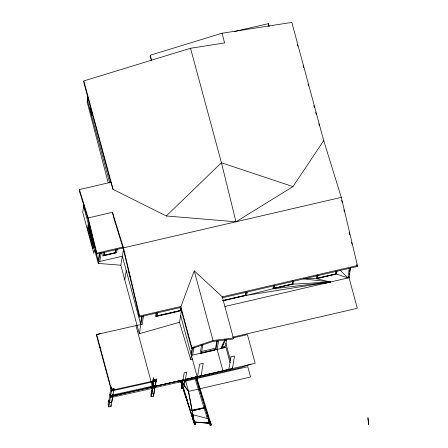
<?xml version="1.0" encoding="UTF-8"?>
<svg xmlns="http://www.w3.org/2000/svg" width="448" height="448" viewBox="0 0 448 448"><rect width="100%" height="100%" fill="white"/><g stroke="black" fill="none" stroke-linecap="round" stroke-linejoin="round"><path stroke-width="0.67" d="M305.967 278.275L316.417 278.723L336.493 274.07L347.956 277.956L349.244 268.274M153.966 393.445L151.67 393.977L153.989 379.73L153.434 377.849L152.09 385.375L152.46 386.63M224.986 306.466L349.048 277.704L350.476 267.775M151.334 60.71L150.119 56.202L150.287 55.216L221.995 33.247L224.616 42.958L190.54 48.255L83.826 80.942L83.664 81.928L110.818 182.61L110.874 182.274L79.402 189.571L79.234 190.557L88.015 218.921L96.667 254.134L123.105 248.002M87.976 96.908L87.13 101.914L108.198 182.795M87.741 101.399L88.301 98.106M90.401 106.366L90.054 108.41L91.952 115.455L92.417 112.728M90.317 108.965L90.67 106.456M91.778 114.38L92.07 112.65M92.12 112.806L91.812 114.598L90.261 108.847M83.978 204.557L82.69 212.173L93.806 253.383L94.478 249.413L98.258 263.413L120.831 265.216L139.311 333.721L179.486 322.274L181.675 309.338M83.972 207.715L84.302 205.755M87.578 228.133L88.284 223.972L93.895 244.787L93.195 248.948L87.578 228.133L88.491 227.92L88.894 225.546M89.191 226.156L88.788 228.536L93.912 247.531M89.326 225.96L88.861 228.693L93.862 247.218M96.667 254.134L96.835 253.148L88.183 217.935L79.402 189.571M98.218 260.534L99.434 253.338M98.258 263.413L100.089 252.571M99.792 261.442L101.259 252.767M103.303 252.722L102.754 255.976L116.637 252.756L117.298 248.847M104.406 252.151L103.858 255.41L115.646 252.678L116.194 249.418M104.67 252.09L104.132 255.265L115.399 252.655L115.931 249.48M120.831 265.216L123.57 249.015M124.757 279.77L126.28 270.771M108.158 404.729L111.199 386.736L111.804 388.959L108.763 406.913L111.037 406.398L114.083 388.455L111.804 388.959M180.6 307.468L191.705 348.628L212.856 341.482L233.218 339.002L233.386 338.016L222.281 296.856L194.23 270.838L180.6 307.468L139.418 317.016L139.586 316.03L123.463 247.873L112.454 212.307L88.183 217.935M140.51 323.523L141.725 316.327M139.311 333.721L142.246 316.361M143.562 315.683L142.083 324.43L140.829 324.722L122.349 256.211L98.543 261.733L83.647 206.517M156.234 312.749L155.579 316.635L181.457 310.632M157.276 312.189L156.61 316.103L180.527 310.554L180.964 307.95M157.517 312.771L156.985 315.907L180.191 310.531L180.723 307.39M150.83 387.447L150.982 386.534M152.062 388.192L150.836 395.433L151.2 396.777L153.49 396.245L154.924 387.783L152.449 388.354M152.337 385.756L153.434 377.849L153.927 379.68L151.178 396.693M151.2 396.777L152.852 386.999M153.429 396.273L156.33 379.126L156.223 381.091M182.14 385.062L181.574 388.399L182.784 388.069M182.476 383.057L184.234 372.652L186.642 372.098L184.33 385.767M191.705 348.628L191.867 347.642L180.768 306.482L139.586 316.03M191.072 354.189L192.091 348.186M192.724 359.072L190.697 359.542L192.618 348.186M192.646 355.102L193.978 347.239M194.197 378.403L194.37 377.373L201.118 375.805L203.23 363.306L199.634 364.134L197.529 376.617M201.645 344.87L200.178 353.528L214.402 350.23M196.98 378.969L197.366 376.678M202.798 344.915L201.471 352.766L215.925 349.412L217.364 340.911M200.138 377.02L200.312 375.995M194.393 422.15L209.916 423.209L194.393 422.15L188.507 391.412L185.724 381.091L195.227 378.89M268.313 24.438L268.447 23.638L234.142 31.595M215.925 349.412L215.6 348.214L216.815 341.023M217.112 349.602L218.574 340.945M207.385 418.751L194.925 378.235L195.714 377.059L210.532 424.654L210.414 425.354L211.126 425.382L211.243 424.693L196.442 376.891L195.658 378.067M226.705 339.522L225.574 346.192L221.519 348.404L223.625 343.218M245.958 292.124L245.42 295.31L223.003 300.507M246.249 292.051L245.694 295.316L222.695 300.647M247.167 292.152L246.63 295.333L223.026 300.81M273.51 285.611L272.972 288.798L246.63 295.333L330.478 282.01L316.417 278.723L316.954 275.537M274.198 285.768L273.756 288.378L292.348 284.071L292.897 280.801M274.422 285.706L273.991 288.254L292.141 284.049L292.678 280.862M303.727 278.891L330.478 282.01L272.972 288.798L293.048 284.144L293.586 280.958M317.755 275.038L317.201 278.309L335.793 273.997L336.235 271.382M317.974 274.999L317.436 278.186L335.586 273.974L336.017 271.426M336.493 274.07L337.03 270.883M349.222 274.478L349.451 273.146M349.675 271.813L350.353 267.809M357.409 265.524L222.281 296.856L222.118 297.842L357.241 266.51L357.409 265.524L341.292 197.372L323.708 140.594L291.827 22.4L221.995 33.247M108.847 400.646L109.446 402.87L111.731 402.293L112.823 395.892L120.305 394.195M154.739 385.196L155.086 386.478L156.61 379.058L153.927 379.68M208.572 421.546L209.076 419.966M209.026 421.053L210.532 424.654L210.151 425.6L208.695 422.66M182.605 385.986L181.574 388.399L181.25 380.414L110.544 396.396L109.95 394.122M183.12 384.782L185.399 379.45L255.158 363.278L247.425 334.611L233.257 337.898M220.892 348.55L224.801 339.674M221.519 348.404L225.646 339.842M196.442 376.891L196.045 377.602L209.502 421.512L211.243 424.693L210.532 424.654M110.874 182.274L113.092 189.426L166.281 215.975L235.978 221.788L292.986 186.598L323.708 140.594M180.695 380.302L179.071 381.926M166.281 215.975L221.43 162.77L190.54 48.255M192.242 410.945L204.428 407.893L191.307 410.547L203.857 407.618M191.867 347.642L213.024 340.497L233.386 338.016M250.964 364.252L239.669 367.819L181.289 381.41M194.925 378.235L195.978 377.922M325.052 283.36L330.478 282.01L293.048 284.144M155.282 385.538L112.297 395.08M96.835 253.148L123.278 247.016M123.463 247.873L341.292 197.372M232.562 337.193L357.297 308.274L348.701 276.41M201.146 351.568L215.6 348.214M191.397 355.387L225.943 347.379L230.087 362.757M153.703 381.002L156.335 380.402M153.591 381.679L156.195 381.086M152.846 387.044L110.544 396.396L113.198 395.78M201.23 375.838L229.006 369.398M152.499 388.114L181.63 381.623L188.507 391.412L192.198 411.701M196.582 378.577L247.783 366.705L250.566 377.026L199.948 388.758M111.731 402.293L109.458 402.819L108.842 400.534M198.604 389.071L188.507 391.412L183.137 384.227M110.83 388.483L96.292 334.6L142.117 324.218M110.555 396.34L124.852 393.098M152.723 386.792L183.411 379.82M184.778 379.512L201.118 375.805M146.832 388.186L148.193 387.878M150.914 387.262L152.275 386.954M154.997 386.338L183.562 379.865M184.923 379.557L197.17 376.785L180.634 315.493M156.106 380.447L111.574 390.309L113.854 389.805M111.457 390.986L155.994 381.125M96.292 334.6L100.234 333.732M111.726 389.413L114.005 388.909M111.468 390.942L113.747 390.438M110.544 396.396L112.823 395.892M110.326 397.667L152.628 388.315M191.957 410.614L203.358 408.369M210.062 423.147L194.438 421.91L193.581 419.434M194.74 422.867L194.398 422.845L194.438 421.91L191.587 413.286M193.166 414.82L208.13 418.701L209.574 422.878M292.986 186.598L221.43 162.77L235.978 221.788M340.043 270.138L347.956 277.956M181.899 382.564L181.07 381.461L183.921 390.079M211.126 425.382L209.373 421.372L209.496 420.33L211.243 424.693M194.522 422.083L195.395 424.715L194.533 424.547L180.454 380.598L194.986 424.81L195.395 424.715L195.026 423.153M185.578 395.371L187.51 401.33M194.169 421.859L194.813 423.847M181.25 380.414L194.533 424.547L195.283 424.575L194.438 421.91L194.533 424.547L192.444 413.05M179.486 322.274L190.697 359.542M196.426 377.888L199.595 388.461M200.189 390.443L201.18 393.753M202.367 397.718L202.961 399.7M205.145 406.969L209.502 421.512M99.73 346.147L100.621 349.233M108.147 404.639L108.763 406.913M297.248 44.1L297.797 46.127M303.078 65.716L303.626 67.743M308 83.95L308.543 85.977M313.83 105.56L314.373 107.587M315.65 112.314L316.198 114.341M318.746 123.799L319.295 125.821M268.447 23.638L269.158 26.27M268.492 25.099L268.845 26.415M150.287 55.216L151.721 60.53M225.842 343.157L230.518 360.489M232.316 367.158L232.674 368.491M217.14 349.423L222.914 370.815M194.23 270.838L213.024 340.497M83.826 80.942L113.092 189.426M87.422 100.201L109.743 182.958M128.929 272.306L130.53 278.247M135.985 325.606L152.331 386.204M151.312 392.633L151.67 393.977M88.491 227.92L93.923 248.063M96.673 334.516L111.334 388.864M223.804 346.203L224.151 347.542M112.454 212.307L114.184 219.363L123.295 248.864L139.418 317.016M341.678 200.402L342.154 202.429M343.902 209.849L344.378 211.87M349.143 232.109L349.776 234.808M351.523 242.228L351.999 244.25M356.765 264.488L357.241 266.51M348.886 276.483L349.048 277.704M112.655 394.139L112.818 395.87L112.661 394.094M110.869 404.695L111.031 406.426M230.944 356.882L228.833 369.359L232.422 368.547L234.534 356.048L230.944 356.882M367.965 417.855L368.586 424.838L367.965 417.855"/></g></svg>
